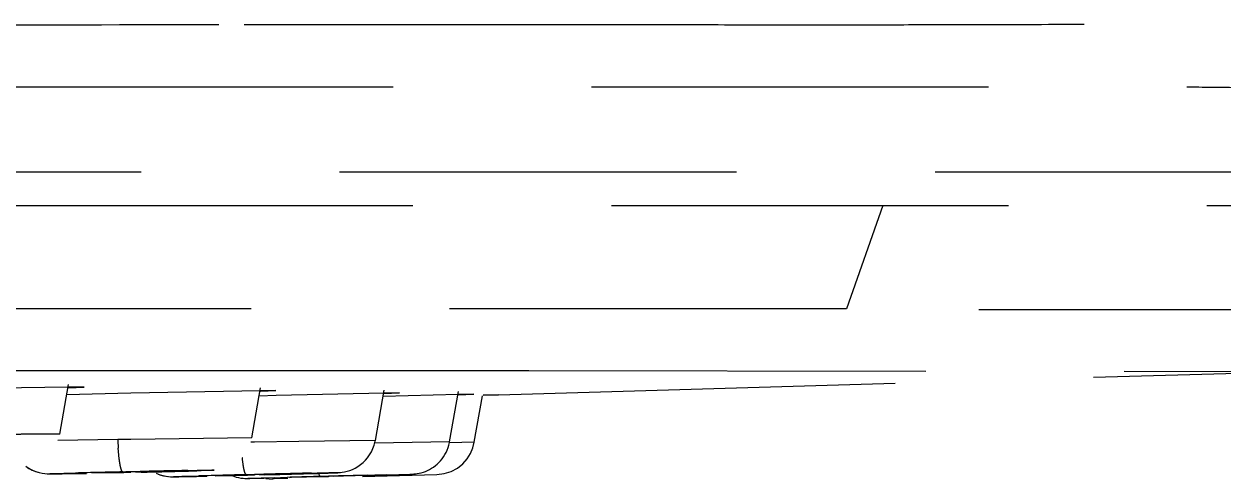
# Model space of a CAD drawing. Header units: millimetres. Extents: x 3819 to 4365, y -2661 to -1889.
# Drawn here: x 4191.679 to 4195.515, y -2175.656 to -2174.201 of the extents above; entities that cross this region are included whole.
import ezdxf

# ---------------------------------------------------------------- set-up
doc = ezdxf.new("R2010")
doc.units = ezdxf.units.MM
doc.header["$LTSCALE"] = 0.1
doc.linetypes.add('HIDDENX2', pattern=[19.05, 12.7, -6.35])
doc.layers.add('HIDDEN', color=8, linetype='HIDDENX2')

msp = doc.modelspace()

# ---------------------------------------------------------------- linework, layer by layer
at = {"layer": 'HIDDEN'}
for p, q in [((4192.3831, -2174.2025), (4192.4342, -2174.2025)), ((4192.4342, -2174.2025), (4192.9887, -2174.2023)), ((4192.9887, -2174.2023), (4193.0494, -2174.2023)), ((4193.0494, -2174.2023), (4193.801, -2174.2027)), ((4195.8636, -2174.6749), (4189.549, -2174.6749)), ((4147.8382, -2174.7808), (4196.1253, -2174.7808)), ((4194.4268, -2174.7808), (4194.3103, -2175.1121)), ((4194.3102, -2175.1124), (4190.5935, -2175.1114)), ((4191.4062, -2175.309), (4191.7029, -2175.309)), ((4191.7029, -2175.309), (4192.0011, -2175.309)), ((4192.0011, -2175.309), (4192.0212, -2175.309)), ((4192.0212, -2175.309), (4192.4872, -2175.3091)), ((4192.4872, -2175.3091), (4192.5682, -2175.3091)), ((4192.5682, -2175.3091), (4192.8322, -2175.3092)), ((4192.8322, -2175.3092), (4193.0703, -2175.3093)), ((4193.0703, -2175.3093), (4193.1995, -2175.3093)), ((4193.1969, -2175.3866), (4195.7306, -2175.3125)), ((4193.1995, -2175.3093), (4193.2942, -2175.3094)), ((4193.2942, -2175.3094), (4195.7281, -2175.3125)), ((4191.8214, -2175.3622), (4191.4063, -2175.3682)), ((4191.7934, -2175.5132), (4191.8215, -2175.3539)), ((4191.8203, -2175.3648), (4191.8707, -2175.3625)), ((4191.8707, -2175.3625), (4191.8214, -2175.3622)), ((4192.4075, -2175.5249), (4192.4357, -2175.3649)), ((4192.0205, -2175.382), (4191.8149, -2175.3867)), ((4192.4356, -2175.3738), (4192.0205, -2175.382)), ((4192.4855, -2175.3895), (4192.4312, -2175.3908)), ((4192.435, -2175.3756), (4192.4849, -2175.3736)), ((4192.4849, -2175.3736), (4192.4356, -2175.3738)), ((4192.831, -2175.3816), (4192.4855, -2175.3895)), ((4192.8028, -2175.5328), (4192.8312, -2175.3723)), ((4193.0683, -2175.3862), (4192.8281, -2175.3923)), ((4192.8305, -2175.3828), (4192.8804, -2175.3809)), ((4192.8804, -2175.3809), (4192.831, -2175.3816)), ((4193.0402, -2175.5375), (4193.0686, -2175.3765)), ((4193.0681, -2175.3869), (4193.1178, -2175.3852)), ((4193.1178, -2175.3852), (4193.0683, -2175.3862)), ((4193.1193, -2175.539), (4193.1456, -2175.3901)), ((4193.1474, -2175.388), (4193.1969, -2175.3866)), ((4193.197, -2175.3866), (4193.1474, -2175.388)), ((4191.9787, -2175.5302), (4191.7874, -2175.5334)), ((4192.0205, -2175.5296), (4191.9787, -2175.5302)), ((4192.4075, -2175.5248), (4192.0205, -2175.5296)), ((4192.4157, -2175.5386), (4192.4041, -2175.5387)), ((4192.5582, -2175.5362), (4192.4157, -2175.5386)), ((4192.8028, -2175.5328), (4192.5582, -2175.5362)), ((4193.0402, -2175.5374), (4192.801, -2175.5413)), ((4193.1194, -2175.5389), (4193.0401, -2175.5404)), ((4193.1148, -2175.5567), (4193.1193, -2175.5389)), ((4191.7802, -2175.6399), (4191.8008, -2175.6396)), ((4191.8008, -2175.6396), (4191.8377, -2175.639)), ((4191.8377, -2175.639), (4191.8787, -2175.6383)), ((4191.8955, -2175.6369), (4191.9982, -2175.6351)), ((4191.8976, -2175.6367), (4191.8955, -2175.6369)), ((4191.9729, -2175.6346), (4191.8976, -2175.6367)), ((4192.0045, -2175.6339), (4191.9729, -2175.6346)), ((4191.9947, -2175.6335), (4192.0501, -2175.6323)), ((4191.9982, -2175.6351), (4192.0205, -2175.6346)), ((4192.0205, -2175.6335), (4192.0045, -2175.6339)), ((4192.0528, -2175.6328), (4192.0205, -2175.6335)), ((4192.0364, -2175.6343), (4192.068, -2175.6335)), ((4192.1454, -2175.6313), (4192.0528, -2175.6328)), ((4192.068, -2175.6335), (4192.1338, -2175.6318)), ((4192.1338, -2175.6318), (4192.1433, -2175.6314)), ((4192.1359, -2175.6326), (4192.1611, -2175.6319)), ((4192.1433, -2175.6314), (4192.1454, -2175.6313)), ((4192.1611, -2175.6319), (4192.2052, -2175.6308)), ((4192.2052, -2175.6308), (4192.2321, -2175.6301)), ((4192.5406, -2175.6396), (4192.448, -2175.6415)), ((4192.5287, -2175.6406), (4192.5627, -2175.6397)), ((4192.5291, -2175.64), (4192.5385, -2175.6397)), ((4192.5385, -2175.6397), (4192.5406, -2175.6396)), ((4192.5627, -2175.6397), (4192.6187, -2175.6382)), ((4192.6187, -2175.6382), (4192.6519, -2175.6372)), ((4192.6519, -2175.6372), (4192.6697, -2175.6366)), ((4192.6697, -2175.6366), (4192.6785, -2175.6363)), ((4192.6785, -2175.6363), (4192.6828, -2175.6361)), ((4191.769, -2175.64), (4191.7802, -2175.6399)), ((4192.163, -2175.6492), (4192.1745, -2175.649)), ((4192.1745, -2175.649), (4192.2309, -2175.6479)), ((4192.2037, -2175.6475), (4192.2393, -2175.6465)), ((4192.2309, -2175.6479), (4192.2633, -2175.6472)), ((4192.2907, -2175.6458), (4192.3941, -2175.6436)), ((4192.2928, -2175.6457), (4192.2907, -2175.6458)), ((4192.3679, -2175.6435), (4192.2928, -2175.6457)), ((4192.3994, -2175.6427), (4192.3679, -2175.6435)), ((4192.3902, -2175.6425), (4192.4456, -2175.6411)), ((4192.3941, -2175.6436), (4192.4157, -2175.6431)), ((4192.4792, -2175.6526), (4192.3947, -2175.6546)), ((4192.3951, -2175.6546), (4192.4007, -2175.6545)), ((4192.4157, -2175.6423), (4192.3994, -2175.6427)), ((4192.4007, -2175.6545), (4192.4456, -2175.6535)), ((4192.448, -2175.6415), (4192.4157, -2175.6423)), ((4192.4241, -2175.654), (4192.5038, -2175.652)), ((4192.4319, -2175.6427), (4192.4634, -2175.6419)), ((4192.4523, -2175.6551), (4192.4738, -2175.6564)), ((4192.4634, -2175.6419), (4192.5291, -2175.64)), ((4192.4795, -2175.6562), (4192.4739, -2175.6563)), ((4192.4768, -2175.6521), (4192.5209, -2175.6509)), ((4192.5223, -2175.655), (4192.4789, -2175.6562)), ((4192.5209, -2175.6509), (4192.571, -2175.6495)), ((4192.5301, -2175.6509), (4192.528, -2175.651)), ((4192.528, -2175.651), (4192.5341, -2175.6509)), ((4192.6051, -2175.6488), (4192.5301, -2175.6509)), ((4192.5341, -2175.6509), (4192.6318, -2175.6485)), ((4192.571, -2175.6495), (4192.6277, -2175.648)), ((4192.6365, -2175.648), (4192.6051, -2175.6488)), ((4192.6277, -2175.648), (4192.683, -2175.6465)), ((4192.6318, -2175.6485), (4192.653, -2175.6479)), ((4192.6529, -2175.6475), (4192.6365, -2175.648)), ((4192.6853, -2175.6467), (4192.6529, -2175.6475)), ((4192.6694, -2175.6475), (4192.7009, -2175.6466)), ((4192.683, -2175.6465), (4192.8356, -2175.6426)), ((4192.7779, -2175.6444), (4192.6853, -2175.6467)), ((4192.8387, -2175.6431), (4192.6873, -2175.6472)), ((4192.7009, -2175.6466), (4192.7758, -2175.6445)), ((4192.7622, -2175.6486), (4192.9995, -2175.6422)), ((4192.7751, -2175.6449), (4192.8612, -2175.6425)), ((4192.7758, -2175.6445), (4192.7779, -2175.6444)), ((4192.8356, -2175.6426), (4192.9203, -2175.6406)), ((4192.8612, -2175.6425), (4192.8875, -2175.6417)), ((4192.8875, -2175.6417), (4192.9133, -2175.6409)), ((4192.9133, -2175.6409), (4192.9198, -2175.6407)), ((4192.9198, -2175.6407), (4192.9222, -2175.6406))]:
    msp.add_line(p, q, dxfattribs=at)
for points in [[(4192.6828, -2175.6361), (4192.6846, -2175.636), (4192.687, -2175.6359), (4192.691, -2175.6356), (4192.6965, -2175.6349), (4192.704, -2175.6337), (4192.7125, -2175.6317), (4192.721, -2175.629), (4192.7298, -2175.6256), (4192.7386, -2175.6213), (4192.7473, -2175.6162), (4192.7556, -2175.6104), (4192.7635, -2175.6038), (4192.771, -2175.5964), (4192.778, -2175.5882), (4192.7845, -2175.5792), (4192.7902, -2175.5694), (4192.7952, -2175.5589), (4192.7992, -2175.5476), (4192.8023, -2175.5356), (4192.8028, -2175.5328)], [(4192.9222, -2175.6406), (4192.924, -2175.6405), (4192.9271, -2175.6403), (4192.9313, -2175.6399), (4192.9369, -2175.6391), (4192.9432, -2175.6379), (4192.9499, -2175.6363), (4192.9568, -2175.6342), (4192.9634, -2175.6318), (4192.97, -2175.6289), (4192.9764, -2175.6257), (4192.9827, -2175.622), (4192.9889, -2175.618), (4192.9948, -2175.6135), (4193.0006, -2175.6087), (4193.0061, -2175.6034), (4193.0113, -2175.5978), (4193.0163, -2175.5917), (4193.0209, -2175.5852), (4193.0252, -2175.5784), (4193.029, -2175.5713), (4193.0324, -2175.5638), (4193.0354, -2175.5559), (4193.0379, -2175.5477), (4193.0398, -2175.5392), (4193.0402, -2175.5374)], [(4192.9996, -2175.6422), (4193.0233, -2175.6392), (4193.0457, -2175.632), (4193.0656, -2175.6212), (4193.0826, -2175.6076), (4193.0965, -2175.5918), (4193.1072, -2175.5746), (4193.1148, -2175.5567)], [(4191.6846, -2175.6156), (4191.6946, -2175.6222), (4191.7054, -2175.628), (4191.7162, -2175.6325), (4191.727, -2175.6358), (4191.737, -2175.638), (4191.7457, -2175.6392), (4191.7524, -2175.6398), (4191.7563, -2175.6399), (4191.7588, -2175.64), (4191.7612, -2175.64), (4191.7635, -2175.64), (4191.769, -2175.64)], [(4191.6846, -2175.6156), (4191.6942, -2175.622), (4191.705, -2175.6278), (4191.7158, -2175.6324), (4191.7267, -2175.6358), (4191.727, -2175.6358)], [(4192.1014, -2175.6376), (4192.1106, -2175.6414), (4192.1196, -2175.6444), (4192.1284, -2175.6466), (4192.1368, -2175.648)], [(4192.1079, -2175.6404), (4192.1168, -2175.6436), (4192.1255, -2175.6459), (4192.134, -2175.6476), (4192.1415, -2175.6486)], [(4192.1415, -2175.6486), (4192.1472, -2175.649), (4192.1515, -2175.6492), (4192.1539, -2175.6492), (4192.1555, -2175.6493), (4192.1572, -2175.6492), (4192.1589, -2175.6492), (4192.163, -2175.6492)], [(4192.3416, -2175.6442), (4192.3424, -2175.6446), (4192.3502, -2175.6476), (4192.3578, -2175.65), (4192.3653, -2175.6519), (4192.3724, -2175.6532), (4192.3794, -2175.654), (4192.3852, -2175.6545), (4192.389, -2175.6546), (4192.3916, -2175.6546), (4192.393, -2175.6546), (4192.3951, -2175.6546)]]:
    msp.add_lwpolyline(points, dxfattribs=at)
for centre, radius, start, end in [((4192.9777, -2175.4883), 0.9999, 182.4049, 184.0037), ((4192.8812, -2215.0909), 39.4673, 91.28695, 91.5062), ((4193.1372, -2225.3289), 49.7085, 91.07733, 91.25307), ((4191.17, -2136.2831), 39.3613, 271.28668, 271.50716), ((4194.2169, -2247.526), 71.9067, 91.289998, 91.411533), ((4191.0272, -2118.851), 56.8094, 271.43475, 271.58746), ((4193.8167, -2232.5875), 56.9629, 91.43494, 91.5868)]:
    msp.add_arc(centre, radius, start, end, dxfattribs=at)
for points, knots in [([(4171.9816, -2174.2029), (4172.9072, -2174.2025), (4174.755, -2174.2022), (4177.5186, -2174.2031), (4180.2607, -2174.2025), (4182.5255, -2174.2028), (4184.3119, -2174.2025), (4185.6215, -2174.202), (4186.9, -2174.2011), (4187.9413, -2174.2005), (4188.7503, -2174.201), (4189.5161, -2174.202), (4190.4211, -2174.2034), (4191.4353, -2174.2032), (4192.0789, -2174.2027), (4192.3831, -2174.2025)], [0, 0, 0, 0, 0.136111, 0.271708, 0.406381, 0.539336, 0.604747, 0.669067, 0.731911, 0.792739, 0.82219, 0.850865, 0.905361, 0.95527, 1, 1, 1, 1]), ([(4193.801, -2174.2027), (4193.9067, -2174.2028), (4194.1064, -2174.203), (4194.3891, -2174.203), (4194.6387, -2174.2026), (4194.9138, -2174.2018), (4195.1548, -2174.2012), (4195.3654, -2174.2021), (4195.4939, -2174.2033), (4195.6065, -2174.205), (4195.7058, -2174.207), (4195.7945, -2174.2088), (4195.863, -2174.2094), (4195.9145, -2174.2089), (4195.9628, -2174.2078), (4196.0208, -2174.2056), (4196.0875, -2174.2032), (4196.1308, -2174.2028), (4196.1518, -2174.2033)], [0, 0, 0, 0, 0.134914, 0.254852, 0.36064, 0.453512, 0.605928, 0.668061, 0.722338, 0.769867, 0.811756, 0.849127, 0.883103, 0.899173, 0.914798, 0.944804, 0.973188, 1, 1, 1, 1]), ([(4189.6846, -2174.4016), (4189.9645, -2174.4019), (4190.3783, -2174.4029), (4190.9217, -2174.403), (4191.3094, -2174.4026), (4191.6814, -2174.402), (4192.1423, -2174.4015), (4192.6726, -2174.4014), (4193.2539, -2174.4017), (4193.7614, -2174.402), (4194.1954, -2174.4019), (4194.5598, -2174.4019), (4194.8623, -2174.4017), (4195.1128, -2174.4014), (4195.3201, -2174.4015), (4195.4917, -2174.4024), (4195.6158, -2174.4043), (4195.7029, -2174.4066), (4195.7613, -2174.408), (4195.8164, -2174.4083), (4195.8851, -2174.4071), (4195.9354, -2174.4051), (4195.9682, -2174.4038)], [0, 0, 0, 0, 0.133607, 0.19758, 0.259399, 0.318713, 0.375203, 0.479409, 0.571916, 0.652723, 0.721724, 0.779117, 0.826691, 0.866143, 0.898715, 0.925633, 0.948075, 0.957981, 0.967221, 0.97596, 0.984311, 1, 1, 1, 1]), ([(4196.0034, -2175.1152), (4196.0033, -2175.1152), (4196.003, -2175.1153), (4196.0025, -2175.1153), (4196.0016, -2175.1154), (4195.9999, -2175.1156), (4195.9975, -2175.1159), (4195.9943, -2175.1162), (4195.9904, -2175.1166), (4195.9857, -2175.117), (4195.9782, -2175.1176), (4195.9669, -2175.1184), (4195.9513, -2175.1193), (4195.9328, -2175.12), (4195.9115, -2175.1206), (4195.8873, -2175.1209), (4195.8603, -2175.1209), (4195.8304, -2175.1205), (4195.7848, -2175.1197), (4195.7208, -2175.1182), (4195.6357, -2175.1164), (4195.5393, -2175.1151), (4195.4317, -2175.1148), (4195.3125, -2175.1151), (4195.1787, -2175.1153), (4195.0224, -2175.1152), (4194.8312, -2175.1152), (4194.5895, -2175.1152), (4194.41, -2175.1152), (4194.3092, -2175.1152)], [0, 0, 0, 0, 0.000214, 0.000479, 0.000849, 0.001904, 0.003379, 0.005274, 0.007588, 0.010322, 0.013474, 0.021035, 0.030272, 0.041186, 0.053779, 0.068056, 0.084019, 0.101666, 0.120993, 0.164658, 0.214959, 0.271841, 0.335284, 0.405449, 0.482821, 0.572232, 0.682126, 0.821479, 1, 1, 1, 1]), ([(4191.7934, -2175.5131), (4191.7934, -2175.5131), (4191.7931, -2175.5131), (4191.7928, -2175.513), (4191.7922, -2175.513), (4191.7914, -2175.513), (4191.7903, -2175.5129), (4191.7884, -2175.5129), (4191.7855, -2175.5129), (4191.7813, -2175.5128), (4191.7762, -2175.5128), (4191.7703, -2175.5128), (4191.7634, -2175.5128), (4191.7557, -2175.5128), (4191.7438, -2175.5129), (4191.7268, -2175.513), (4191.7043, -2175.5131), (4191.6789, -2175.5133), (4191.6509, -2175.5136), (4191.6205, -2175.5139), (4191.588, -2175.5142), (4191.5416, -2175.5147), (4191.4808, -2175.5153), (4191.4316, -2175.5159), (4191.4065, -2175.5163)], [0, 0, 0, 0, 0.000355, 0.001303, 0.002856, 0.005012, 0.007769, 0.011122, 0.019607, 0.030438, 0.043588, 0.059027, 0.076728, 0.096662, 0.118789, 0.169353, 0.227856, 0.293728, 0.366388, 0.445144, 0.529239, 0.617916, 0.80562, 1, 1, 1, 1]), ([(4191.9947, -2175.6335), (4191.994, -2175.6335), (4191.9928, -2175.6325), (4191.9917, -2175.6307), (4191.9902, -2175.6274), (4191.9885, -2175.6217), (4191.9865, -2175.6128), (4191.9846, -2175.6017), (4191.9822, -2175.5832), (4191.9809, -2175.5684), (4191.9802, -2175.5581)], [0, 0, 0, 0, 0.029003, 0.052099, 0.082397, 0.166837, 0.283307, 0.429672, 0.602362, 1, 1, 1, 1]), ([(4192.3902, -2175.6426), (4192.3896, -2175.6426), (4192.3886, -2175.6419), (4192.3876, -2175.6406), (4192.3864, -2175.6383), (4192.3849, -2175.6343), (4192.3832, -2175.628), (4192.3815, -2175.62), (4192.3792, -2175.6062), (4192.3779, -2175.5951), (4192.3771, -2175.5872)], [0, 0, 0, 0, 0.031451, 0.054648, 0.084314, 0.165462, 0.277621, 0.419741, 0.589966, 1, 1, 1, 1]), ([(4191.8457, -2175.6388), (4191.8339, -2175.639), (4191.8172, -2175.6393), (4191.7966, -2175.6397), (4191.7845, -2175.6398), (4191.775, -2175.6399), (4191.7686, -2175.64), (4191.765, -2175.64), (4191.763, -2175.64), (4191.7622, -2175.6399), (4191.7612, -2175.6399), (4191.762, -2175.6397), (4191.7628, -2175.6397), (4191.7646, -2175.6396), (4191.7681, -2175.6395), (4191.7742, -2175.6392), (4191.7835, -2175.6389), (4191.7953, -2175.6385), (4191.8156, -2175.6379), (4191.8321, -2175.6375), (4191.8438, -2175.6372)], [0, 0, 0, 0, 0.212769, 0.299512, 0.372005, 0.429512, 0.471293, 0.486069, 0.496726, 0.50327, 0.505717, 0.507445, 0.513257, 0.523169, 0.537182, 0.577388, 0.633305, 0.70426, 0.789581, 1, 1, 1, 1]), ([(4192.2026, -2175.6292), (4192.2144, -2175.6289), (4192.2311, -2175.6286), (4192.2518, -2175.6283), (4192.2639, -2175.6282), (4192.2734, -2175.628), (4192.2799, -2175.628), (4192.2835, -2175.628), (4192.2855, -2175.628), (4192.2863, -2175.628), (4192.2873, -2175.6281), (4192.2866, -2175.6283), (4192.2858, -2175.6282), (4192.2841, -2175.6284), (4192.2806, -2175.6285), (4192.2745, -2175.6288), (4192.2653, -2175.6291), (4192.2535, -2175.6294), (4192.2333, -2175.63), (4192.2169, -2175.6305), (4192.2052, -2175.6308)], [0, 0, 0, 0, 0.213199, 0.300195, 0.372962, 0.430756, 0.472828, 0.48775, 0.498553, 0.505242, 0.507831, 0.50942, 0.515089, 0.52486, 0.538734, 0.578666, 0.634314, 0.705005, 0.790067, 1, 1, 1, 1]), ([(4192.5981, -2175.6375), (4192.6099, -2175.6373), (4192.6306, -2175.6368), (4192.6548, -2175.6364), (4192.6688, -2175.6361), (4192.6765, -2175.636), (4192.6795, -2175.636), (4192.6835, -2175.636), (4192.6802, -2175.6362), (4192.6772, -2175.6363), (4192.6701, -2175.6366), (4192.6564, -2175.637), (4192.6329, -2175.6378), (4192.6127, -2175.6383), (4192.601, -2175.6387)], [0, 0, 0, 0, 0.213409, 0.373408, 0.431324, 0.473521, 0.499369, 0.508755, 0.515851, 0.539365, 0.579173, 0.634704, 0.790244, 1, 1, 1, 1]), ([(4192.6277, -2175.648), (4192.6272, -2175.648), (4192.626, -2175.6474), (4192.6247, -2175.6455), (4192.6233, -2175.6426), (4192.6225, -2175.6401), (4192.6221, -2175.6387)], [0, 0, 0, 0, 0.127796, 0.321682, 0.608229, 1, 1, 1, 1]), ([(4192.2415, -2175.6476), (4192.231, -2175.6479), (4192.2161, -2175.6482), (4192.1974, -2175.6486), (4192.1859, -2175.6488), (4192.1763, -2175.649), (4192.1695, -2175.6491), (4192.165, -2175.6491), (4192.1624, -2175.6492), (4192.1604, -2175.6492), (4192.159, -2175.6492), (4192.1581, -2175.6492), (4192.1577, -2175.6492), (4192.1573, -2175.6492), (4192.1572, -2175.6492), (4192.157, -2175.6491), (4192.1572, -2175.6491), (4192.1574, -2175.6491), (4192.1578, -2175.6491), (4192.1582, -2175.649), (4192.1588, -2175.649), (4192.1595, -2175.649), (4192.1608, -2175.6489), (4192.1626, -2175.6488), (4192.1665, -2175.6487), (4192.1725, -2175.6485), (4192.1812, -2175.6482), (4192.1918, -2175.6479), (4192.1995, -2175.6476), (4192.2037, -2175.6475)], [0, 0, 0, 0, 0.239924, 0.341175, 0.428908, 0.502495, 0.561311, 0.584985, 0.604731, 0.620494, 0.632268, 0.63666, 0.640056, 0.642457, 0.643865, 0.644293, 0.644899, 0.64649, 0.649073, 0.65265, 0.657221, 0.662786, 0.669343, 0.685438, 0.705488, 0.757189, 0.823886, 0.905013, 1, 1, 1, 1])]:
    msp.add_open_spline(points, degree=3, knots=knots, dxfattribs=at)

doc.saveas('drawing.dxf')
